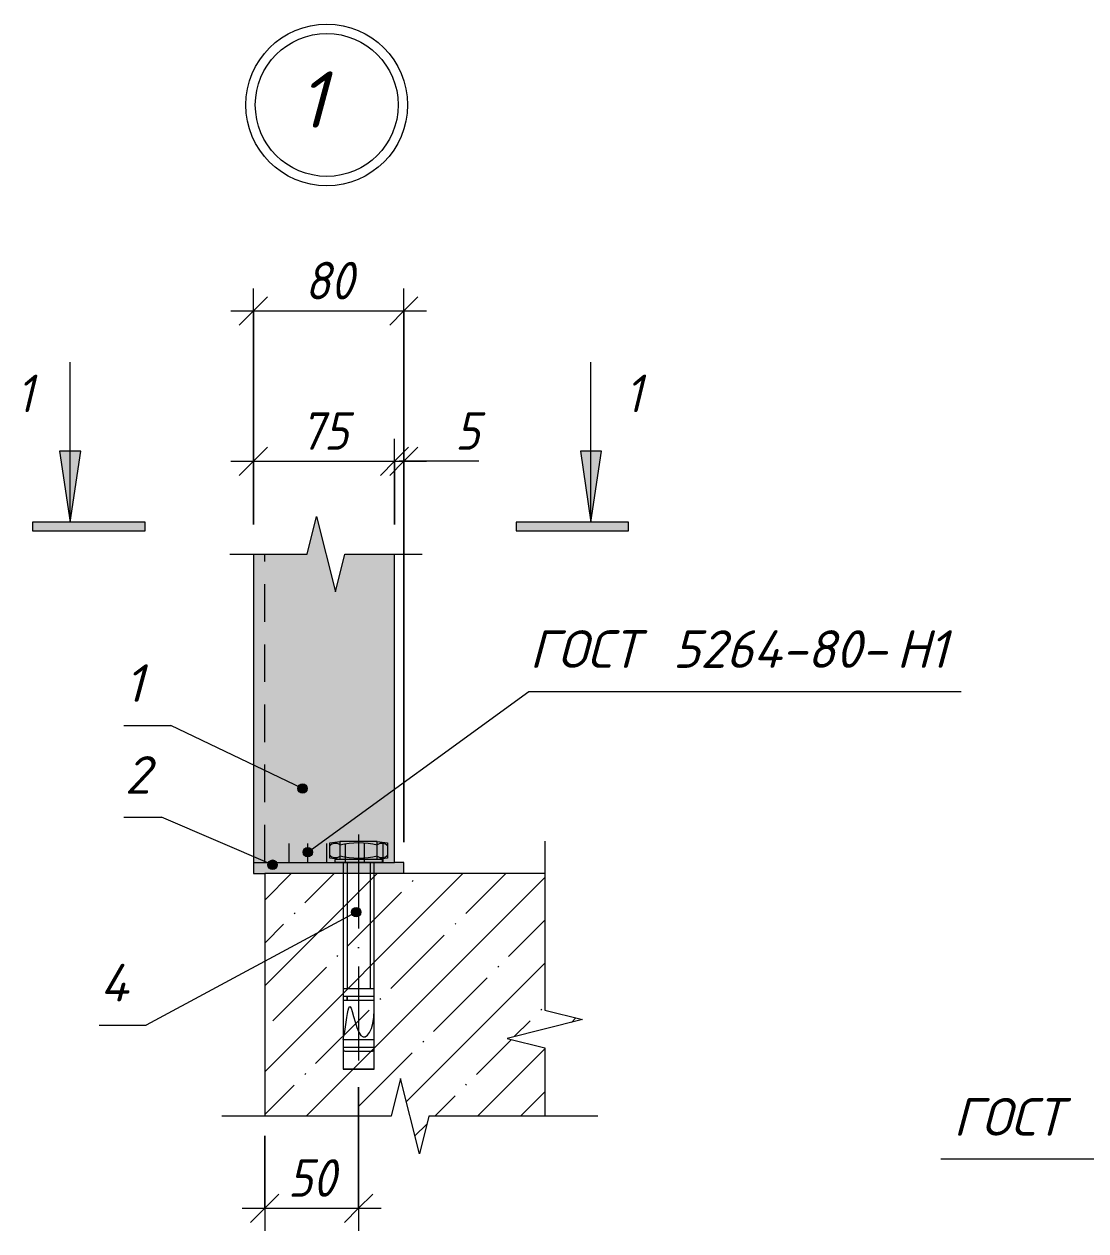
# Model space of a CAD drawing. Header units: millimetres. Extents: x 1525 to 46824, y -520 to 14115.
# Drawn here: x 30859 to 31424, y 4120 to 4762 of the extents above; entities that cross this region are included whole.
import ezdxf

# ---------------------------------------------------------------- set-up
doc = ezdxf.new("R2010")
doc.units = ezdxf.units.MM
doc.linetypes.add('200_ШТРИХ_ш1п0_6_', pattern=[32, 20, -12])
doc.linetypes.add('50_200_ШТРИХ_1Т_ш5_п1_п1_', pattern=[70, 50, -10, 0, -10])
for name, color, linetype, lineweight in [('A-ANNO-DIMS', 7, 'Continuous', 9), ('A-ANNO-DIMS-10', 7, 'Continuous', 9), ('A-ANNO-NOTE', 7, 'Continuous', 9), ('A-DETL', 7, 'Continuous', 9), ('A-DETL-1', 7, 'Continuous', 5), ('A-DETL-2', 7, '200_ШТРИХ_ш1п0_6_', 5), ('A-DETL-3', 7, 'Continuous', 20), ('A-DETL-5', 7, '50_200_ШТРИХ_1Т_ш5_п1_п1_', 5), ('A-DETL-GENF', 7, 'Continuous', 9), ('A-DETL-GENF-1', 7, 'Continuous', 5), ('G-ANNO-TEXT', 7, 'Continuous', 9)]:
    doc.layers.add(name, color=color, linetype=linetype, lineweight=lineweight)
doc.layers.add('A-DETL-GENF-2', color=7, linetype='Continuous', lineweight=9, true_color=0xffffff)
doc.styles.add('ISOCPEUR_B_I', font='', dxfattribs={"height": 30})
doc.styles.add('ISOCPEUR_I_3', font='isocpeui.ttf', dxfattribs={"width": 0.9, "height": 20})
doc.styles.add('ISOCPEUR_I_5', font='isocpeui.ttf', dxfattribs={"height": 20})
doc.styles.get('ISOCPEUR_B_I').set_extended_font_data('ISOCPEUR', italic=True, bold=True)
doc.dimstyles.new('ISO-2_0_0_9К_СРЕДНИЙ_1', dxfattribs={"dimscale": 304.8, "dimtxt": 19.919624, "dimasz": 0.049213, "dimexe": 0.03937, "dimexo": 0, "dimgap": 0, "dimtad": 1, "dimdec": 0, "dimzin": 0, "dimdsep": 46, "dimtxsty": 'ISOCPEUR_I_3', "dimblk1": 'OBLIQUE', "dimblk2": 'OBLIQUE', "dimsah": 1, "dimcen": 0.09, "dimdle": 0.03937, "dimazin": 0, "dimtfac": 1, "dimtdec": 4, "dimtix": 1, "dimtmove": 0, "dimatfit": 3, "dimfxl": 1, "dimtvp": 1, "dimtolj": 1, "dimtzin": 0, "dimarcsym": 2})
doc.dimstyles.new('ISO-2_0_0_9К_СРЕДНИЙ_3', dxfattribs={"dimscale": 304.8, "dimtxt": 19.919624, "dimasz": 0.049213, "dimexe": 0.03937, "dimexo": 0, "dimgap": 0, "dimtad": 1, "dimdec": 0, "dimzin": 0, "dimdsep": 46, "dimtxsty": 'ISOCPEUR_I_3', "dimblk1": 'OBLIQUE', "dimblk2": 'OBLIQUE', "dimsah": 1, "dimcen": 0.09, "dimdle": 0.03937, "dimazin": 0, "dimtfac": 1, "dimtdec": 4, "dimtix": 1, "dimtmove": 1, "dimatfit": 3, "dimfxl": 1, "dimtvp": 1, "dimtolj": 1, "dimtzin": 0, "dimarcsym": 2})

# ---------------------------------------------------------------- blocks, each defined once
blk = doc.blocks.new('DET_Линия разрыва - Линия разрыва-17294155-АР1_Фахверк из 2-х уголков Ф-11_ Ф-15_ Ф-18_ Ф-20_ Ф-26-Ф-29_2_Узлы 3 эт_')
at = {"layer": 'A-DETL-GENF'}
for p, q in [((-5, 20), (-10, 0)), ((5, -20), (-5, 20)), ((-10, 0), (-46.35, 0)), ((10, 0), (5, -20)), ((100, 0), (10, 0))]:
    blk.add_line(p, q, dxfattribs=at)
blk = doc.blocks.new('DET_Линия разрыва - Линия разрыва-V11-АР1_Фахверк из 2-х уголков Ф-11_ Ф-15_ Ф-18_ Ф-20_ Ф-26-Ф-29_2_Узлы 3 эт_')
at = {"layer": 'A-DETL-GENF'}
for p, q in [((-5, 20), (-10, 0)), ((5, -20), (-5, 20)), ((-10, 0), (-100, 0)), ((10, 0), (5, -20)), ((100, 0), (10, 0))]:
    blk.add_line(p, q, dxfattribs=at)
blk = doc.blocks.new('DET_Линия разрыва - Линия разрыва-30620828-АР1_Фахверк из 2-х уголков Ф-11_ Ф-15_ Ф-18_ Ф-20_ Ф-26-Ф-29_2_Узлы 3 эт_')
at = {"layer": 'A-DETL-GENF'}
for p, q in [((-5, 20), (-10, 0)), ((5, -20), (-5, 20)), ((-10, 0), (-51.14, 0)), ((10, 0), (5, -20)), ((51.14, 0), (10, 0))]:
    blk.add_line(p, q, dxfattribs=at)
blk = doc.blocks.new('_AT__Текстовая выноска 2_0 - _AT__Текстовая выноска 2_0-30620700-АР1_Фахверк из 2-х уголков Ф-11_ Ф-15_ Ф-18_ Ф-20_ Ф-26-Ф-29_2_Узлы 3 эт_')
at = {"layer": 'A-ANNO-NOTE'}
blk.add_line((0, 0), (23, 0), dxfattribs=at)
blk = doc.blocks.new('DIMBLOCK119-АР1_Фахверк из 2-х уголков Ф-11_ Ф-15_ Ф-18_ Ф-20_ Ф-26-Ф-29_2_Узлы 3 эт_')
at = {"layer": 'A-ANNO-DIMS-10'}
for p, q in [((30981.17, 4524.58), (30981.17, 4541.02)), ((31056.17, 4495.41), (31056.17, 4541.02)), ((30969.17, 4529.02), (31056.17, 4529.02)), ((30981.17, 4529.02), (30981.17, 4524.58)), ((31056.17, 4529.02), (31056.17, 4495.41))]:
    blk.add_line(p, q, dxfattribs=at)
at = {"layer": 'A-ANNO-DIMS-10', "lineweight": 20}
for p, q in [((30981.17, 4529.02), (30988.67, 4536.52)), ((31056.17, 4529.02), (31063.67, 4536.52)), ((30981.17, 4529.02), (30973.67, 4521.52)), ((31056.17, 4529.02), (31048.67, 4521.52))]:
    blk.add_line(p, q, dxfattribs=at)
at = {"layer": 'A-ANNO-DIMS-10', "color": 0, "insert": (31006.03, 4555.15), "char_height": 20, "width": 30.3391, "attachment_point": 1, "line_spacing_factor": 1.149209, "style": 'ISOCPEUR_I_3'}
blk.add_mtext('75', dxfattribs=at)
blk = doc.blocks.new('_Oblique')
at = {"color": 0, "linetype": 'ByBlock', "lineweight": -2}
blk.add_line((-0.5, -0.5), (0.5, 0.5), dxfattribs=at)
blk = doc.blocks.new('DIMBLOCK120-АР1_Фахверк из 2-х уголков Ф-11_ Ф-15_ Ф-18_ Ф-20_ Ф-26-Ф-29_2_Узлы 3 эт_')
at = {"layer": 'A-ANNO-DIMS-10'}
for p, q in [((31056.17, 4495.41), (31056.17, 4541.02)), ((31061.17, 4495.77), (31061.17, 4541.02)), ((31056.17, 4529.02), (31073.17, 4529.02)), ((31056.17, 4529.02), (31056.17, 4495.41)), ((31088.44, 4529.02), (31058.67, 4529.02)), ((31061.17, 4529.02), (31061.17, 4495.77)), ((31101.08, 4529.02), (31088.44, 4529.02))]:
    blk.add_line(p, q, dxfattribs=at)
at = {"layer": 'A-ANNO-DIMS-10', "lineweight": 20}
for p, q in [((31056.17, 4529.02), (31063.67, 4536.52)), ((31061.17, 4529.02), (31068.67, 4536.52)), ((31056.17, 4529.02), (31048.67, 4521.52)), ((31061.17, 4529.02), (31053.67, 4521.52))]:
    blk.add_line(p, q, dxfattribs=at)
at = {"layer": 'A-ANNO-DIMS-10', "color": 0, "insert": (31088.44, 4555.15), "char_height": 20, "width": 15.1696, "attachment_point": 1, "line_spacing_factor": 1.149209, "style": 'ISOCPEUR_I_3'}
blk.add_mtext('\\fISOCPEUR|b0|i1|c204|p34|;\\W.9;5', dxfattribs=at)
blk = doc.blocks.new('DIMBLOCK121-АР1_Фахверк из 2-х уголков Ф-11_ Ф-15_ Ф-18_ Ф-20_ Ф-26-Ф-29_2_Узлы 3 эт_')
at = {"layer": 'A-ANNO-DIMS-10'}
for p, q in [((30981.17, 4495.41), (30981.17, 4621.02)), ((31061.17, 4326.34), (31061.17, 4621.02)), ((30969.17, 4609.02), (31073.17, 4609.02)), ((30981.17, 4609.02), (30981.17, 4495.41)), ((31061.17, 4609.02), (31061.17, 4326.34))]:
    blk.add_line(p, q, dxfattribs=at)
at = {"layer": 'A-ANNO-DIMS-10', "lineweight": 20}
for p, q in [((30981.17, 4609.02), (30988.67, 4616.52)), ((31061.17, 4609.02), (31068.67, 4616.52)), ((30981.17, 4609.02), (30973.67, 4601.52)), ((31061.17, 4609.02), (31053.67, 4601.52))]:
    blk.add_line(p, q, dxfattribs=at)
at = {"layer": 'A-ANNO-DIMS-10', "color": 0, "insert": (31008.53, 4635.15), "char_height": 20, "width": 30.3391, "attachment_point": 1, "line_spacing_factor": 1.149209, "style": 'ISOCPEUR_I_3'}
blk.add_mtext('80', dxfattribs=at)
blk = doc.blocks.new('DIMBLOCK122-АР1_Фахверк из 2-х уголков Ф-11_ Ф-15_ Ф-18_ Ф-20_ Ф-26-Ф-29_2_Узлы 3 эт_')
at = {"layer": 'A-ANNO-DIMS-10'}
for p, q in [((31037.13, 4196.07), (31037.13, 4119.59)), ((31037.13, 4131.59), (31037.13, 4196.07)), ((30987.17, 4170.16), (30987.17, 4119.59)), ((30987.17, 4131.59), (30987.17, 4170.16)), ((30975.17, 4131.59), (31049.13, 4131.59))]:
    blk.add_line(p, q, dxfattribs=at)
at = {"layer": 'A-ANNO-DIMS-10', "lineweight": 20}
for p, q in [((30987.17, 4131.59), (30994.67, 4139.09)), ((31037.13, 4131.59), (31044.63, 4139.09)), ((30987.17, 4131.59), (30979.67, 4124.09)), ((31037.13, 4131.59), (31029.63, 4124.09))]:
    blk.add_line(p, q, dxfattribs=at)
at = {"layer": 'A-ANNO-DIMS-10', "color": 0, "insert": (30999.51, 4157.72), "char_height": 20, "width": 30.3391, "attachment_point": 1, "line_spacing_factor": 1.149209, "style": 'ISOCPEUR_I_3'}
blk.add_mtext('50', dxfattribs=at)
blk = doc.blocks.new('_AT__Текстовая выноска 2_0 - _AT__Текстовая выноска 2_0-30620701-АР1_Фахверк из 2-х уголков Ф-11_ Ф-15_ Ф-18_ Ф-20_ Ф-26-Ф-29_2_Узлы 3 эт_')
at = {"layer": 'A-ANNO-NOTE'}
blk.add_line((0, 0), (23, 0), dxfattribs=at)
blk = doc.blocks.new('_AT__Текстовая выноска1 - _AT__Текстовая выноска-30601250-АР1_Фахверк из 2-х уголков Ф-11_ Ф-15_ Ф-18_ Ф-20_ Ф-26-Ф-29_2_Узлы 3 эт_')
at = {"layer": 'A-ANNO-NOTE'}
blk.add_line((0, 0), (2, 0), dxfattribs=at)
blk = doc.blocks.new('_AT__Текстовая выноска1 - _AT__Текстовая выноска-30601245-АР1_Фахверк из 2-х уголков Ф-11_ Ф-15_ Ф-18_ Ф-20_ Ф-26-Ф-29_2_Узлы 3 эт_')
at = {"layer": 'A-ANNO-NOTE'}
blk.add_line((0, 0), (2.5, 0), dxfattribs=at)

msp = doc.modelspace()

# ---------------------------------------------------------------- hatches: boundary and pattern name
at = {"layer": 'A-ANNO-NOTE'}
h = msp.add_hatch(color=256, dxfattribs=at)
edge = h.paths.add_edge_path(flags=0)
edge.add_arc((31007.32378, 4354.93599), 2.5, 0, 360)
h = msp.add_hatch(color=256, dxfattribs=at)
edge = h.paths.add_edge_path(flags=0)
edge.add_arc((31010.03558, 4321.05204), 2.5, 0, 360)
h = msp.add_hatch(color=256, dxfattribs=at)
edge = h.paths.add_edge_path(flags=0)
edge.add_arc((30991.3605, 4314.40126), 2.5, 0, 360)
h = msp.add_hatch(color=256, dxfattribs=at)
edge = h.paths.add_edge_path(flags=0)
edge.add_arc((31035.86786, 4289.09929), 2.5, 0, 360)
at = {"layer": 'A-DETL-GENF'}
for points in [[(30883.63073, 4496.72867), (30889.28854, 4534.44737), (30877.97293, 4534.44737), (30879.45318, 4524.57904)], [(31160.70404, 4496.72867), (31166.36185, 4534.44737), (31155.04624, 4534.44737), (31156.16739, 4526.97303)], [(30884.33389, 4492.04096), (30923.5075, 4492.04096), (30923.5075, 4496.72867), (30863.63073, 4496.72867), (30863.63073, 4492.04096), (30883.63073, 4492.04096)], [(31136.16739, 4492.04096), (31180.70404, 4492.04096), (31180.70404, 4496.72867), (31120.82727, 4496.72867), (31120.82727, 4492.04096)]]:
    msp.add_hatch(color=256, dxfattribs=at).paths.add_polyline_path(points, flags=0)
at = {"layer": 'A-DETL-GENF-1'}
h = msp.add_hatch(dxfattribs=at)
h.set_pattern_fill('FP_8', color=256, style=0, pattern_type=2)
h.set_pattern_definition([(45, (25779.26, 0), (-22.80985, 22.80985), []), (45, (25802.07, 0), (-22.80985, 22.80985), [40.323, -8.065, 0.671, -7.394])])
h.paths.add_polyline_path([(31069.43349, 4160.64263), (31074.43349, 4180.64263), (31136.16739, 4180.64263), (31136.16739, 4216.99571), (31116.16739, 4221.99571), (31156.16739, 4231.99571), (31136.16739, 4236.99571), (31136.16739, 4309.64263), (30987.16739, 4309.64263), (30987.16739, 4180.64263), (31054.43349, 4180.64263), (31059.43349, 4200.64263), (31064.43349, 4180.64263)], flags=0)
at = {"layer": 'A-DETL-GENF-2'}
for points in [[(30981.16739, 4315.64263), (31056.16739, 4315.64263), (31056.16739, 4479.66157), (31029.77116, 4479.66157), (31024.77116, 4459.66157), (31014.77116, 4499.66157), (31009.77116, 4479.66157), (30981.16739, 4479.66157), (30981.16739, 4459.66157)], [(31056.16739, 4309.64263), (31061.16739, 4309.64263), (31061.16739, 4315.64263), (30981.16739, 4315.64263), (30981.16739, 4309.64263), (30987.16739, 4309.64263)]]:
    msp.add_hatch(color=256, dxfattribs=at).paths.add_polyline_path(points, flags=0)

# ---------------------------------------------------------------- linework, layer by layer
at = {"layer": 'A-ANNO-NOTE'}
for p, q in [((31010.03558, 4321.05204), (31127.59085, 4406.60679)), ((31007.32378, 4354.93599), (30937.30693, 4388.47669)), ((30991.3605, 4314.40126), (30932.30693, 4339.65091)), ((31035.86786, 4289.09929), (30924.14994, 4229.09265))]:
    msp.add_line(p, q, dxfattribs=at)
for centre in [(31007.32378, 4354.93599), (31010.03558, 4321.05204), (30991.3605, 4314.40126), (31035.86786, 4289.09929)]:
    msp.add_circle(centre, 2.5, dxfattribs=at)
at = {"layer": 'A-DETL'}
for p, q in [((30981.16739, 4479.66157), (30981.16739, 4315.64263)), ((31056.16739, 4315.64263), (31056.16739, 4479.66157)), ((30981.16739, 4315.64263), (30981.16739, 4309.64263)), ((30981.16739, 4315.64263), (31056.16739, 4315.64263)), ((31061.16739, 4315.64263), (31056.16739, 4315.64263)), ((31061.16739, 4309.64263), (31061.16739, 4315.64263)), ((30981.16739, 4309.64263), (30987.16739, 4309.64263))]:
    msp.add_line(p, q, dxfattribs=at)
at = {"layer": 'A-DETL-1'}
for p, q in [((30883.63073, 4496.72867), (30883.63073, 4581.72867)), ((31160.70404, 4496.72867), (31160.70404, 4581.72867)), ((30877.97293, 4534.44737), (30883.63073, 4496.72867)), ((30889.28854, 4534.44737), (30877.97293, 4534.44737)), ((30883.63073, 4496.72867), (30889.28854, 4534.44737)), ((31166.36185, 4534.44737), (31155.04624, 4534.44737)), ((31155.04624, 4534.44737), (31160.70404, 4496.72867)), ((31160.70404, 4496.72867), (31166.36185, 4534.44737)), ((30863.63073, 4496.72867), (30863.63073, 4492.04096)), ((30883.63073, 4496.72867), (30863.63073, 4496.72867)), ((30923.5075, 4496.72867), (30883.63073, 4496.72867)), ((30923.5075, 4492.04096), (30923.5075, 4496.72867)), ((31160.70404, 4496.72867), (31120.82727, 4496.72867)), ((31120.82727, 4496.72867), (31120.82727, 4492.04096)), ((31180.70404, 4496.72867), (31160.70404, 4496.72867)), ((31180.70404, 4492.04096), (31180.70404, 4496.72867)), ((30863.63073, 4492.04096), (30923.5075, 4492.04096)), ((31120.82727, 4492.04096), (31180.70404, 4492.04096)), ((31000.16739, 4315.64263), (31000.16739, 4325.64263)), ((31010.16739, 4315.64263), (31010.16739, 4325.73706)), ((31020.16739, 4315.64263), (31020.16739, 4325.64263)), ((31021.72539, 4326.04058), (31027.21399, 4326.80943)), ((31021.72539, 4317.84729), (31021.72539, 4326.04058)), ((31047.05263, 4326.8269), (31027.21399, 4326.8269)), ((31027.21399, 4326.8269), (31027.21399, 4317.07844)), ((31030.16739, 4315.64263), (31030.16739, 4325.64263)), ((31040.16739, 4315.64263), (31040.16739, 4325.64263)), ((31047.05263, 4317.07844), (31047.05263, 4326.8269)), ((31047.05263, 4326.80943), (31052.54124, 4326.04058)), ((31050.16739, 4315.64263), (31050.16739, 4325.68072)), ((31052.54124, 4326.04058), (31052.54124, 4317.84729)), ((31027.21399, 4317.07844), (31021.72539, 4317.84729)), ((31049.808, 4317.07844), (31024.45863, 4317.07844)), ((31024.45863, 4317.07844), (31024.45863, 4315.64263)), ((31049.808, 4315.64263), (31024.45863, 4315.64263)), ((31047.05263, 4317.07844), (31027.21399, 4317.07844)), ((31028.86721, 4315.64263), (31028.86721, 4205.64263)), ((31030.97566, 4315.64263), (31030.97566, 4248.58494)), ((31031.58973, 4315.64263), (31033.63246, 4315.64263)), ((31043.29097, 4315.64263), (31043.29097, 4248.58494)), ((31045.39941, 4205.64263), (31045.39941, 4315.64263)), ((31052.54124, 4317.84729), (31047.05263, 4317.07844)), ((31049.808, 4315.64263), (31049.808, 4317.07844)), ((31028.86721, 4248.58494), (31045.39941, 4248.58494)), ((31028.86721, 4244.45189), (31045.39941, 4244.45189)), ((31030.93374, 4244.45189), (31030.93374, 4242.38537)), ((31031.02247, 4244.45189), (31031.02247, 4242.38537)), ((31028.86721, 4242.38537), (31045.39941, 4242.38537)), ((31028.86721, 4221.42244), (31045.39941, 4221.42244)), ((31028.86721, 4217.28939), (31045.39941, 4217.28939)), ((31029.83914, 4215.22286), (31044.42749, 4215.22286)), ((31045.39941, 4205.64263), (31028.86721, 4205.64263)), ((31028.86721, 4205.64263), (31045.39941, 4205.64263))]:
    msp.add_line(p, q, dxfattribs=at)
for radius in [43, 38]:
    msp.add_circle((31020.16739, 4718.61074), radius, dxfattribs=at)
for centre, radius, start, end in [((31024.85425, 4321.51996), 4.22871, 56.08031185, 137.72360384), ((31037.13331, 4283.10388), 42.8477, 76.61449587, 103.38550413), ((31049.41238, 4321.51996), 4.22871, 42.27639616, 123.91968816), ((31024.85425, 4322.38538), 4.22871, 222.27639616, 303.91968815), ((31037.13331, 4360.80146), 42.8477, 256.61449587, 283.38550413), ((31049.41238, 4322.38538), 4.22871, 236.08031184, 317.72360384), ((31030.04782, 4216.58283), 1.37588, 210.89948546, 261.27655106), ((31044.21881, 4216.58283), 1.37588, 278.72344894, 329.10051461)]:
    msp.add_arc(centre, radius, start, end, dxfattribs=at)
msp.add_open_spline([(31028.86721, 4221.42244), (31030.04705, 4226.13908), (31032.509, 4251.59756), (31036.27008, 4214.12544), (31045.39941, 4226.11322), (31045.39941, 4237.11122)], degree=3, knots=[3.947127755, 3.947127755, 3.947127755, 3.947127755, 10.095996178, 20.129436715, 28.583815858, 28.583815858, 28.583815858, 28.583815858], dxfattribs=at)
at = {"layer": 'A-DETL-2'}
for p, q in [((30987.16739, 4315.64263), (30987.16739, 4479.66157)), ((31056.16739, 4315.64263), (31056.16739, 4325.64263)), ((31023.9125, 4315.64263), (31030.9125, 4315.64263))]:
    msp.add_line(p, q, dxfattribs=at)
at = {"layer": 'A-DETL-3'}
for p, q in [((31136.16739, 4309.64263), (30987.16739, 4309.64263)), ((30987.16739, 4309.64263), (30987.16739, 4180.64263))]:
    msp.add_line(p, q, dxfattribs=at)
at = {"layer": 'A-DETL-5'}
msp.add_line((31037.13331, 4330.38381), (31037.13331, 4200.38381), dxfattribs=at)

# ---------------------------------------------------------------- block references
at = {"layer": 'A-ANNO-NOTE', "xscale": 10, "yscale": 10, "zscale": 10}
for name, p in [('_AT__Текстовая выноска 2_0 - _AT__Текстовая выноска 2_0-30620701-АР1_Фахверк из 2-х уголков Ф-11_ Ф-15_ Ф-18_ Ф-20_ Ф-26-Ф-29_2_Узлы 3 эт_', (31127.59085, 4406.60679)), ('_AT__Текстовая выноска1 - _AT__Текстовая выноска-30601245-АР1_Фахверк из 2-х уголков Ф-11_ Ф-15_ Ф-18_ Ф-20_ Ф-26-Ф-29_2_Узлы 3 эт_', (30912.30693, 4388.47669)), ('_AT__Текстовая выноска1 - _AT__Текстовая выноска-30601250-АР1_Фахверк из 2-х уголков Ф-11_ Ф-15_ Ф-18_ Ф-20_ Ф-26-Ф-29_2_Узлы 3 эт_', (30912.30693, 4339.65091)), ('_AT__Текстовая выноска1 - _AT__Текстовая выноска-30601245-АР1_Фахверк из 2-х уголков Ф-11_ Ф-15_ Ф-18_ Ф-20_ Ф-26-Ф-29_2_Узлы 3 эт_', (30899.14994, 4229.09265))]:
    msp.add_blockref(name, p, dxfattribs=at)
at = {"layer": 'A-ANNO-NOTE', "xscale": 10, "yscale": 10, "zscale": 10, "rotation": 180}
msp.add_blockref('_AT__Текстовая выноска 2_0 - _AT__Текстовая выноска 2_0-30620700-АР1_Фахверк из 2-х уголков Ф-11_ Ф-15_ Ф-18_ Ф-20_ Ф-26-Ф-29_2_Узлы 3 эт_', (31576.69305, 4157.72957), dxfattribs=at)
at = {"layer": 'A-DETL-GENF'}
for name, p, rotation in [('DET_Линия разрыва - Линия разрыва-30620828-АР1_Фахверк из 2-х уголков Ф-11_ Ф-15_ Ф-18_ Ф-20_ Ф-26-Ф-29_2_Узлы 3 эт_', (31019.77116, 4479.66157), 180), ('DET_Линия разрыва - Линия разрыва-17294155-АР1_Фахверк из 2-х уголков Ф-11_ Ф-15_ Ф-18_ Ф-20_ Ф-26-Ф-29_2_Узлы 3 эт_', (31136.16739, 4226.99571), 89.9999999999999)]:
    msp.add_blockref(name, p, dxfattribs=dict(at, rotation=rotation))
msp.add_blockref('DET_Линия разрыва - Линия разрыва-V11-АР1_Фахверк из 2-х уголков Ф-11_ Ф-15_ Ф-18_ Ф-20_ Ф-26-Ф-29_2_Узлы 3 эт_', (31064.43349, 4180.64263), dxfattribs=at)

# ---------------------------------------------------------------- texts
at = {"layer": 'A-ANNO-NOTE', "char_height": 20, "attachment_point": 1, "style": 'ISOCPEUR_I_5'}
for s, insert, width in [('ГОСТ', (31128.00103, 4439.1336), 76.962), (' 5264-80-', (31191.50103, 4439.1336), 159.5358125), ('\\fISOCPEUR|b0|i1|c204|p34|;Н', (31323.13124, 4439.1336), 20.843875), ('\\fISOCPEUR|b0|i1|c204|p34|;1', (31340.32916, 4439.1336), 12.827), ('\\fISOCPEUR|b0|i1|c204|p34|;1', (30912.71711, 4421.00349), 12.827), ('\\fISOCPEUR|b0|i1|c204|p34|;2', (30912.71711, 4372.17771), 17.637125), ('\\fISOCPEUR|b0|i1|c204|p34|;4', (30899.56012, 4261.61945), 20.843875), ('ГОСТ', (31353.38287, 4190.25637), 76.962)]:
    msp.add_mtext(s, dxfattribs=dict(at, insert=insert, width=width))
at = {"layer": 'G-ANNO-TEXT', "attachment_point": 1}
for s, insert, char_height, width, style in [('\\fISOCPEUR|b1|i1|c204|p34|;1', (31004.79595, 4736.47019), 30, 19.2405, 'ISOCPEUR_B_I'), ('\\fISOCPEUR|b0|i1|c204|p34|;\\W.9;1', (30855.16346, 4575.16393), 20, 11.5443, 'ISOCPEUR_I_3'), ('\\fISOCPEUR|b0|i1|c204|p34|;\\W.9;1', (31178.91368, 4575.16393), 20, 11.5443, 'ISOCPEUR_I_3')]:
    msp.add_mtext(s, dxfattribs=dict(at, insert=insert, char_height=char_height, width=width, style=style))

# ---------------------------------------------------------------- dimensions: what is measured, and where the dimension line sits
at = {"layer": 'A-ANNO-DIMS'}
for base, p1, p2, override, picture, middle in [((31061.16739, 4609.01767), (30981.16739, 4495.41227), (31061.16739, 4326.33802), {"dimpost": '<>', "dimfxl": 187.045722}, 'DIMBLOCK121-АР1_Фахверк из 2-х уголков Ф-11_ Ф-15_ Ф-18_ Ф-20_ Ф-26-Ф-29_2_Узлы 3 эт_', (31021.16739, 4619.01767)), ((31056.16739, 4529.01767), (30981.16739, 4524.57904), (31056.16739, 4495.41227), {"dimpost": '<>', "dimfxl": 80.471737}, 'DIMBLOCK119-АР1_Фахверк из 2-х уголков Ф-11_ Ф-15_ Ф-18_ Ф-20_ Ф-26-Ф-29_2_Узлы 3 эт_', (31018.66739, 4539.14646)), ((31037.13331, 4131.58741), (30987.16739, 4170.16263), (31037.13331, 4196.07277), {"dimpost": '<>', "dimfxl": 56.284361}, 'DIMBLOCK122-АР1_Фахверк из 2-х уголков Ф-11_ Ф-15_ Ф-18_ Ф-20_ Ф-26-Ф-29_2_Узлы 3 эт_', (31012.15035, 4141.58741))]:
    dim = msp.add_linear_dim(base=base, p1=p1, p2=p2, dimstyle='ISO-2_0_0_9К_СРЕДНИЙ_1', override=override, dxfattribs=at)
    dim.commit()
    dim.dimension.update_dxf_attribs({"geometry": picture, "text_midpoint": middle})
dim = msp.add_linear_dim(base=(31061.16739, 4529.01767), p1=(31056.16739, 4495.41227), p2=(31061.16739, 4495.77235), dimstyle='ISO-2_0_0_9К_СРЕДНИЙ_3', override={"dimpost": '<>', "dimfxl": 5.012949}, dxfattribs=at)
dim.commit()
dim.dimension.update_dxf_attribs({"geometry": 'DIMBLOCK120-АР1_Фахверк из 2-х уголков Ф-11_ Ф-15_ Ф-18_ Ф-20_ Ф-26-Ф-29_2_Узлы 3 эт_', "text_midpoint": (31096.02645, 4541.81345), "dimtype": 160})

doc.saveas('drawing.dxf')
